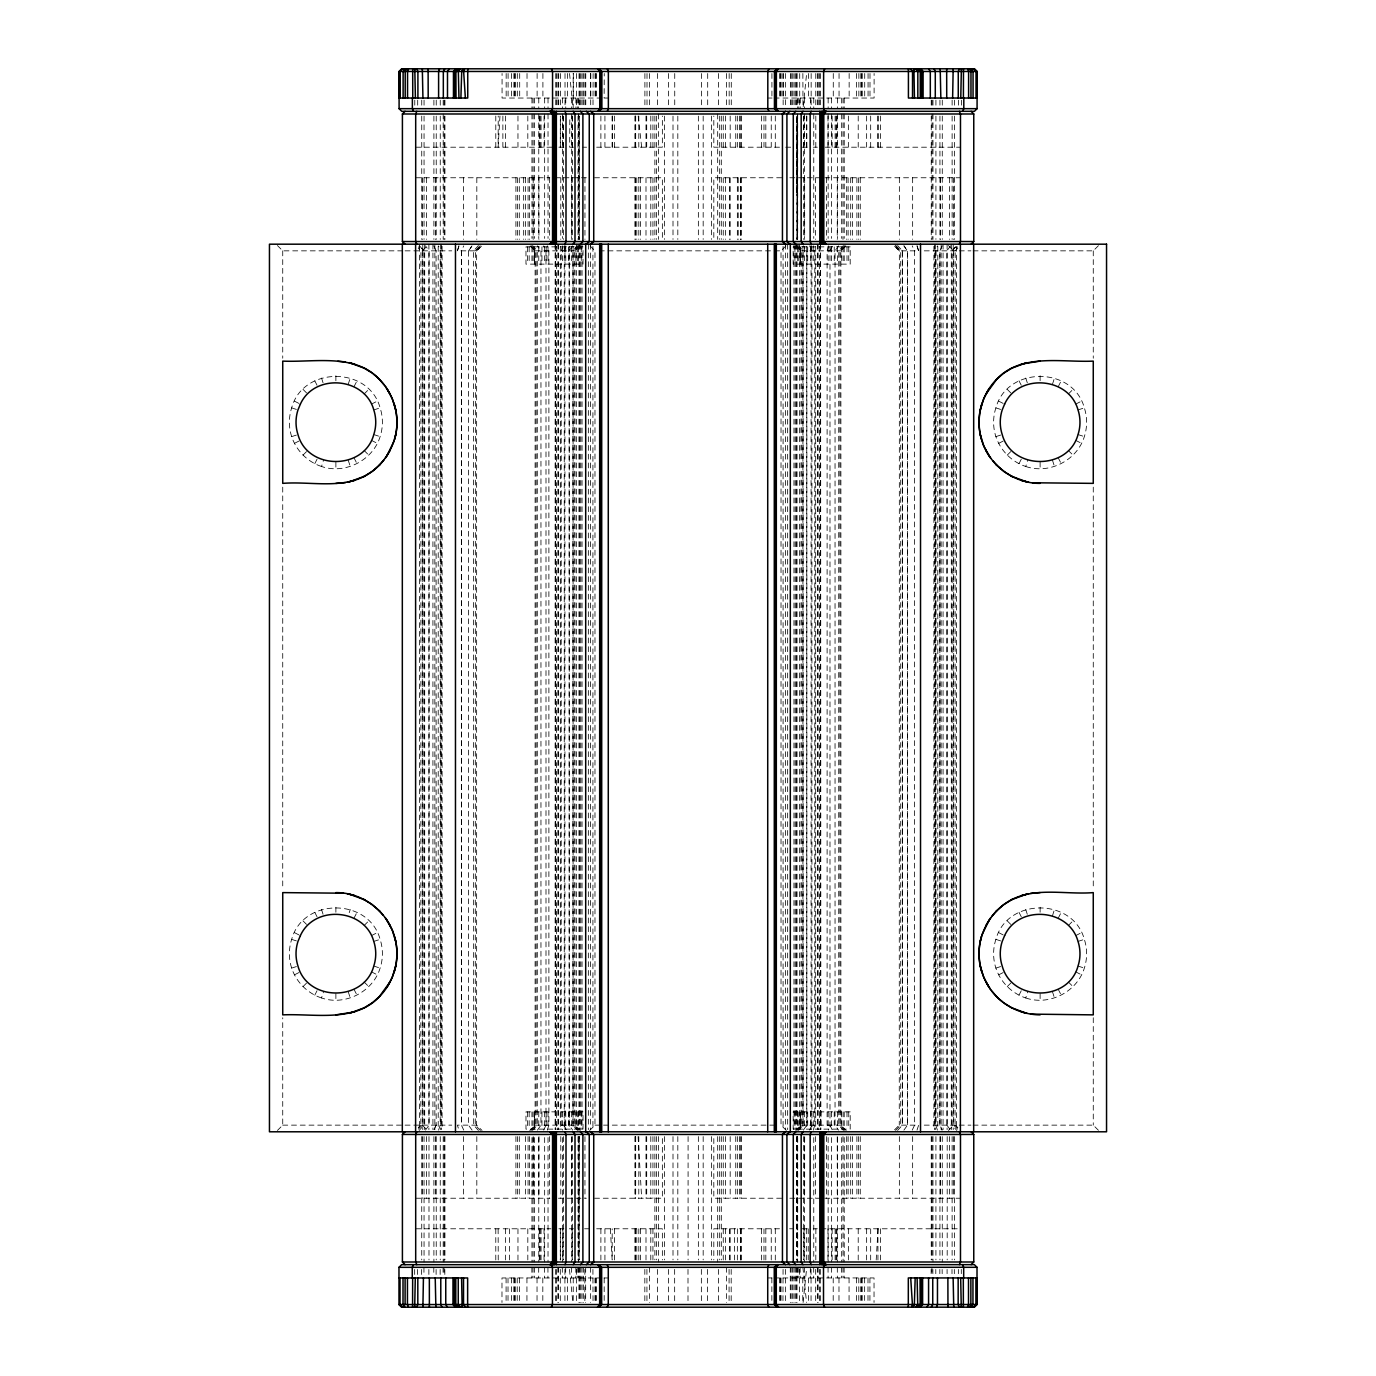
<?xml version="1.0" encoding="UTF-8"?>
<svg xmlns="http://www.w3.org/2000/svg" width="1376" height="1376" viewBox="0 0 1376 1376"><rect width="100%" height="100%" fill="white"/><g stroke="black" fill="none" stroke-linecap="round" stroke-linejoin="round"><path stroke-width="0.75" stroke-dasharray="5 3.75" d="M578.763 1136.576L578.677 1261.998M796.36 192.64L796.463 116.1M797.289 116.1L797.409 239.407L797.426 116.1M579.313 1136.576L579.124 1259.883L579.124 1136.576M796.842 239.407L797.048 116.1L796.91 239.407M499.97 116.048L498.129 147.198L498.232 116.048M876.202 1259.934L878.043 1228.785M803.206 106.588L806.628 73.53M803.102 1302.453L806.749 1267.313M458.913 245.857L457.365 250.845L476.732 250.845L482.047 245.53L476.646 250.845L476.646 1125.138L482.047 1130.453M457.451 250.845L458.982 245.857M562.732 245.857L561.202 250.845L561.202 1125.138L562.732 1130.126M438.583 1130.126L440.2 1125.138L440.2 250.845L438.583 245.857M547.338 1130.126L548.886 1125.138L548.886 250.845L547.338 245.857M828.662 245.857L827.114 250.845L827.114 1125.138L828.662 1130.126M937.417 1130.126L935.8 1125.138L935.8 250.845L937.417 245.857M813.268 1130.126L814.798 1125.138L814.798 250.845L813.268 245.857M917.018 1130.126L918.635 1125.138L899.268 1125.138L893.953 1130.453M321.52 466.481C307.57 461.906 296.236 450.554 291.66 436.622A46.509 46.509 0 0 1 291.66 407.881C302.892 365.982 368.871 365.982 380.12 407.881A46.509 46.509 0 0 1 380.12 436.622C372.879 460.41 345.015 474.6 321.52 466.481L323.566 460.152M348.197 384.334L350.261 378.022M321.52 997.961C307.57 993.386 296.236 982.051 291.66 968.102A46.509 46.509 0 0 1 291.66 939.361C302.892 897.479 368.871 897.479 380.12 939.361A46.509 46.509 0 0 1 380.12 968.102C372.879 991.907 345.015 1006.097 321.52 997.961L323.566 991.649M349.229 912.666L350.261 909.502M1025.739 466.481C1049.252 474.6 1077.116 460.41 1084.34 436.622A46.509 46.509 0 0 0 1084.34 407.881C1073.108 365.982 1007.129 365.982 995.88 407.881A46.509 46.509 0 0 0 995.88 436.622C1000.455 450.554 1011.807 461.906 1025.739 466.481L1027.803 460.152M1052.434 384.334L1054.48 378.022M1025.739 997.961C1049.252 1006.097 1077.116 991.907 1084.34 968.102A46.509 46.509 0 0 0 1084.34 939.361C1073.108 897.479 1007.129 897.479 995.88 939.361A46.509 46.509 0 0 0 995.88 968.102C1000.455 982.051 1011.807 993.386 1025.739 997.961L1027.803 991.649M1052.434 915.831L1054.48 909.502M463.764 1130.126L461.407 1125.138L461.407 250.845L463.764 245.857M564.091 250.845L566.344 245.857M830.003 250.845L832.274 245.857M436.072 1125.138L433.818 1130.126L436.158 1125.138L436.072 250.845M942.182 245.857L939.842 250.845L939.842 1125.138L942.096 1130.126L939.928 1125.138L939.928 250.845M543.726 1130.126L545.997 1125.138L545.997 250.845L543.726 245.857M809.656 1130.126L811.909 1125.138M912.236 1130.126L914.593 1125.138L914.507 250.845L912.236 245.857M314.777 463.678L317.787 457.761M353.976 386.725L357.003 380.808M314.777 995.175L317.787 989.258M353.976 918.222L357.003 912.305M1018.997 463.678L1022.024 457.761M1058.213 386.725L1061.223 380.808M1018.997 995.175L1022.024 989.258M1058.213 918.222L1061.223 912.305M472.088 1130.126L468.476 1125.138L468.562 250.845L472.002 245.857M468.562 250.845L472.088 245.857M572.657 245.857L569.131 250.845L569.131 1125.138L572.657 1130.126M838.569 245.857L835.043 250.845L835.043 1125.138L838.569 1130.126M950.506 245.857L946.912 250.845L946.98 1125.138M425.494 1130.126L429.088 1125.138L429.088 250.845L425.494 245.857M537.431 1130.126L540.957 1125.138L540.957 250.845L537.431 245.857M803.343 1130.126L806.869 1125.138L806.869 250.845L803.343 245.857M903.912 1130.126L907.524 1125.138L907.524 250.845L903.998 245.857M478.418 245.53L473.602 250.845L473.688 1125.138L478.418 1130.453M577.542 245.53L572.794 250.845L572.794 1125.138L577.542 1130.453M843.454 245.53L838.724 250.845L838.724 1125.138L843.454 1130.453M952.037 250.845L956.767 245.53L952.123 250.845L952.037 1125.138L956.853 1130.453M419.147 1130.453L423.963 1125.138L423.963 250.845L419.233 245.53L423.877 250.845M532.546 1130.453L537.276 1125.138L537.276 250.845L532.546 245.53M798.458 1130.453L803.206 1125.138L803.206 250.845L798.458 245.53M897.582 1130.453L902.398 1125.138L902.398 250.845L897.582 245.53M480.413 1130.453L475.288 1125.138L475.374 250.845L480.327 245.53M475.374 250.845L480.413 245.53M579.055 245.53L573.998 250.845L573.998 1125.138L579.055 1130.453M844.967 245.53L839.91 250.845L839.91 1125.138L844.967 1130.453M957.593 1129.128L953.706 1125.138L953.706 250.845L957.593 246.854M418.407 1129.128L422.294 1125.138L422.294 250.845L418.407 246.854M531.033 1130.453L536.09 1125.138L536.09 250.845L531.033 245.53M796.945 1130.453L802.002 1125.138L802.002 250.845L796.945 245.53M895.587 1130.453L900.712 1125.138L900.712 250.845L895.673 245.53M422.26 250.845L427.575 245.53M302.995 455.129L307.691 450.434M364.072 394.052L368.768 389.356M580.294 1130.453L574.979 1125.138L574.979 250.845L580.294 245.53M786.332 1130.453L781.018 1125.138L781.018 250.845L786.332 245.53M846.206 1130.453L840.891 1125.138L840.891 250.845L846.206 245.53M955.082 250.845L957.816 248.179M302.995 986.626L307.691 981.931M364.072 925.549L368.768 920.854M973.073 250.845L1093.266 250.845L1099.906 244.188M277.419 1130.453L282.734 1125.138L282.734 1017.741M1007.232 455.129L1011.928 450.434M1068.309 394.052L1073.005 389.356M420.918 1125.138L418.27 1127.804L420.832 1125.138L420.918 250.845L418.184 248.179M529.794 1130.453L535.109 1125.138L535.109 250.845L529.794 245.53M589.668 1130.453L594.982 1125.138L594.982 250.845L589.668 245.53M795.706 1130.453L801.021 1125.138L801.021 250.845L795.706 245.53M1007.232 986.626L1011.928 981.931M1068.309 925.549L1073.005 920.854M948.425 1130.453L953.74 1125.138M294.447 443.364L300.364 440.337M371.4 404.148L377.316 401.138M998.684 443.364L1004.6 440.337M1075.636 404.148L1081.553 401.138M294.447 974.844L300.364 971.834M371.4 935.646L377.316 932.618M998.684 974.844L1004.6 971.834M1075.636 935.646L1081.553 932.618M291.66 436.622L297.973 434.558M373.79 409.928L380.12 407.881M995.88 436.622L1002.21 434.558M1078.027 409.928L1084.34 407.881M291.66 968.102L297.973 966.055M373.79 941.425L380.12 939.361M995.88 968.102L1002.21 966.055M1078.027 941.425L1084.34 939.361M601.983 98.04L502.068 98.04L502.068 73.496M608.364 98.04L604.116 98.04L604.253 73.496M767.808 98.04L772.056 98.04M774.189 98.04L874.104 98.04L874.104 73.496M415.69 147.198L555.216 147.198M558.88 147.198L563.919 147.198M573.5 147.198L569.681 147.198L569.836 116.048M582.598 147.198L586.554 147.198M596.668 147.198L662.355 147.198L662.355 116.048M779.487 147.198L713.817 147.198L713.817 116.048M785.679 147.198L791.596 147.198M802.294 147.198L809.002 147.198M813.268 147.198L817.292 147.198M825.256 147.198L960.482 147.198M415.69 177.762L549.832 177.762M555.216 177.762L586.348 177.762M594.518 177.762L662.355 177.762L662.355 239.407M781.654 177.762L713.817 177.762L713.817 239.407M789.824 177.762L960.482 177.762M277.419 245.53L282.734 250.845L402.927 250.845M405.077 250.845L451.741 250.845M535.109 250.845L574.979 250.845M599.265 250.845L772.452 250.845M774.602 250.845L781.018 250.845M801.021 250.845L840.891 250.845M924.259 250.845L970.923 250.845M282.734 1125.138L402.927 1125.138M405.077 1125.138L451.741 1125.138M476.732 1125.138L457.365 1125.138L458.982 1130.126M535.109 1125.138L574.979 1125.138M594.982 1125.138L601.398 1125.138M603.548 1125.138L776.735 1125.138M801.021 1125.138L840.891 1125.138M924.259 1125.138L970.923 1125.138M973.073 1125.138L1093.266 1125.138L1098.581 1130.453M415.69 1198.221L549.832 1198.221M558.432 1198.221L586.348 1198.221M594.518 1198.221L662.355 1198.221L662.355 1136.576M781.654 1198.221L713.817 1198.221L713.817 1136.576M789.824 1198.221L960.482 1198.221M415.69 1228.785L550.916 1228.785M558.88 1228.785L563.919 1228.785M569.32 1228.785L573.5 1228.785M584.576 1228.785L590.493 1228.785M596.668 1228.785L662.355 1228.785L662.355 1259.934M779.487 1228.785L713.817 1228.785L713.817 1259.934M789.618 1228.785L793.574 1228.785M802.294 1228.785L810.326 1228.785M813.268 1228.785L817.292 1228.785M820.956 1228.785L960.482 1228.785M601.914 1277.96L501.982 1277.96L501.982 1302.487M604.03 1277.96L608.295 1277.96M767.739 1277.943L771.988 1277.943M774.12 1277.943L874.035 1277.943L874.035 1302.47M995.88 407.881L1002.21 409.928M1078.027 434.558L1084.34 436.622M291.66 407.881L297.973 409.928M373.79 434.558L380.12 436.622M995.88 939.361L1002.21 941.425M1078.027 966.055L1084.34 968.102M291.66 939.361L297.973 941.425M373.79 966.055L380.12 968.102M998.684 401.138L1004.6 404.148M1075.636 440.337L1081.553 443.364M294.447 401.138L300.364 404.148M371.4 440.337L377.316 443.364M998.684 932.618L1004.6 935.646M1075.636 971.834L1081.553 974.844M294.447 932.618L300.364 935.646M371.4 971.834L377.316 974.844M948.425 245.53L953.74 250.845M1007.232 389.356L1011.928 394.052M1068.309 450.434L1073.005 455.129M1007.232 920.854L1011.928 925.549M1068.309 981.931L1073.005 986.626M302.995 389.356L307.691 394.052M364.072 450.434L368.768 455.129M955.168 1125.138L957.816 1127.804L955.082 1125.138L955.168 250.845M302.995 920.854L307.691 925.549M364.072 981.931L368.768 986.626M422.26 1125.138L427.575 1130.453M895.587 245.53L900.626 250.845M903.912 245.857L907.438 250.845L907.438 1125.138M946.912 1125.138L950.506 1130.126M1018.997 380.808L1022.024 386.725M1058.213 457.761L1061.223 463.678M1018.997 912.305L1022.024 918.222M1058.213 989.258L1061.223 995.175M314.777 380.808L317.787 386.725M353.976 457.761L357.003 463.678M314.777 912.305L317.787 918.222M353.976 989.258L357.003 995.175M809.656 245.857L811.909 250.845M433.818 245.857L436.158 250.845M830.003 1125.138L832.274 1130.126M564.091 1125.138L566.344 1130.126M1025.739 378.022L1027.803 384.334M1052.434 460.152L1054.48 466.481M1025.739 909.502L1027.803 915.831M1052.434 991.649L1054.48 997.961M321.52 378.022L323.566 384.334M348.197 460.152L350.261 466.481M321.52 909.502L323.566 915.831M348.197 991.649L350.261 997.961M917.087 245.857L918.635 250.845L899.268 250.845L893.953 245.53L899.354 250.845L899.268 1125.138M917.018 245.857L918.549 250.845M638.189 116.048L641.663 147.198M802.896 1267.313L806.542 1302.453M569.544 73.53L573.173 108.67L573.173 73.53M569.458 1269.394L572.863 1302.47M610.325 1228.785L612.165 1259.934L612.182 1228.785M638.086 1136.576L641.663 1198.221M1093.266 250.845L1093.266 358.242M1093.266 487.138L1093.266 888.844M1093.266 1017.741L1093.266 1125.138M1040.118 375.734L1040.118 382.39M1040.118 462.112L1040.118 468.752M1040.118 907.231L1040.118 913.87M1040.118 993.61L1040.118 1000.249M961.394 100.156L961.394 106.537M961.291 1269.429L961.291 1273.677M958.47 100.156L958.47 106.537M958.35 1269.429L958.35 1273.677M956.578 246.338L956.578 1129.644M954.428 100.156L954.428 106.537M954.428 116.1L954.428 239.407M954.428 1136.576L954.428 1259.883M954.325 1269.429L954.325 1273.677M953.62 177.762L953.62 239.407M953.62 1136.576L953.62 1198.221M953.224 244.188L953.224 1129.644M952.123 100.156L952.123 108.67M952.123 116.1L952.123 239.407M952.123 1136.576L952.123 1259.883M952.003 1269.429L952.003 1273.677M951.298 244.188L951.298 1129.644M949.56 177.762L949.56 239.407M949.56 1136.576L949.56 1198.221M947.101 244.188L947.101 1129.644M947.187 1136.576L947.187 1259.883M947.084 1269.429L947.084 1273.677M943.076 244.188L943.076 1129.644M942.268 100.156L942.268 108.67M942.268 116.1L942.268 239.407M942.268 1136.576L942.268 1261.998M942.147 1269.429L942.164 1273.677M941.15 244.188L941.15 1129.644M940.548 177.762L940.548 239.407M940.548 1136.576L940.548 1198.221M939.946 100.156L939.946 106.537M939.946 116.1L939.946 239.407M939.946 1136.576L939.946 1259.883M939.842 1269.429L939.842 1273.677M937.796 246.338L937.796 1129.644M935.921 100.156L935.921 106.537M935.921 116.1L935.921 239.407M935.886 250.845L935.886 1125.138M935.921 1136.576L935.921 1259.883M935.8 1269.429L935.8 1273.677M935.353 244.188L935.353 1129.644M934.545 244.188L934.545 1129.644M933.908 246.338L933.908 1129.644M932.98 100.156L932.98 108.67M932.98 113.984L932.98 239.407M932.98 1136.576L932.98 1261.998M932.876 1269.429L932.876 1273.677M932.016 100.156L932.016 108.67M932.016 113.984L932.016 239.407M932.016 1136.576L932.016 1259.883M931.913 1267.313L931.913 1273.677M931.242 100.156L931.242 106.537M931.242 116.1L931.242 239.407M931.242 1136.576L931.242 1259.883M931.139 1269.429L931.139 1273.677M912.649 177.762L912.649 239.407M912.649 1136.576L912.649 1198.221M902.312 250.845L902.312 1125.138M899.354 177.762L899.354 239.407M899.354 1136.576L899.354 1198.221M880.382 116.048L880.382 147.198M880.382 1228.785L880.382 1259.934M878.043 116.048L878.043 147.198M877.94 116.048L877.94 147.198M877.94 1228.785L877.94 1259.934M870.681 116.048L870.681 147.198M870.681 1228.785L870.681 1259.934M869.993 73.496L869.993 98.04M869.924 1277.943L869.924 1302.47M868.067 73.496L868.067 98.04M867.998 1277.943L867.998 1302.47M866.639 116.048L866.639 147.198M866.639 1228.785L866.639 1259.934M864.713 73.496L864.713 98.04M864.644 1277.943L864.644 1302.47M862.27 73.496L862.27 98.04M862.202 1277.943L862.202 1302.47M861.462 73.496L861.462 98.04M861.393 1277.943L861.393 1302.47M860.826 73.496L860.826 98.04M860.74 1277.943L860.74 1302.47M860.258 177.762L860.258 239.407M860.258 1136.576L860.258 1198.221M858.865 73.496L858.865 98.04M858.796 1277.943L858.796 1302.47M858.658 177.762L858.658 239.407M858.658 1136.576L858.658 1198.221M858.211 116.048L858.211 147.198M858.211 1228.785L858.211 1259.934M856.887 177.762L856.887 239.407M856.887 1136.576L856.887 1198.221M856.474 73.496L856.474 98.04M856.388 1277.943L856.405 1302.47M852.501 177.762L852.501 239.407M852.501 1136.576L852.501 1198.221M850.695 177.762L850.695 239.407M850.695 1136.576L850.695 1198.221M849.147 73.496L849.147 98.04M849.061 1277.943L849.061 1302.47M848.751 246.854L848.751 264.123M848.751 1111.86L848.751 1129.128M848.356 116.048L848.356 147.198M848.356 1228.785L848.356 1259.934M848.115 177.762L848.115 239.407M848.115 1136.576L848.115 1198.221M846.997 246.854L846.997 264.123M846.997 1111.86L846.997 1129.128M846.687 177.762L846.687 239.407M846.687 1136.576L846.687 1198.221M844.21 98.04L844.21 108.67M844.21 113.984L844.21 238.392M844.21 246.958L844.21 264.123M844.21 1111.86L844.21 1129.025M844.21 1137.591L844.21 1261.998M844.124 1267.313L844.142 1277.943M843.075 98.04L843.075 108.67M843.075 113.984L842.989 239.407M843.075 246.958L843.075 264.123M843.075 1111.86L843.075 1129.025M842.989 1136.576L843.075 1261.998M842.989 1267.313L842.989 1277.943M841.682 98.04L841.682 108.67M841.682 113.984L841.682 238.392M841.63 246.854L841.682 264.123M841.63 1111.86L841.63 1129.128M841.682 1137.591L841.682 1261.998M841.596 1267.313L841.596 1277.943M839.05 73.496L839.05 98.04M838.982 1277.943L838.982 1302.47M837.399 98.04L837.399 108.67M837.399 113.984L837.399 238.392M837.399 246.958L837.399 264.123M837.399 1111.86L837.399 1129.025M837.399 1137.591L837.399 1261.998M837.313 1267.313L837.33 1277.943M837.244 177.762L837.244 239.407M837.244 1136.576L837.244 1198.221M836.9 116.048L836.9 147.198M836.9 1228.785L836.9 1259.934M836.109 116.048L836.109 147.198M836.109 1228.785L836.109 1259.934M835.129 116.048L835.129 147.198M835.129 1228.785L835.129 1259.934M834.234 246.854L834.234 264.123M834.234 1111.86L834.234 1129.128M833.271 73.496L833.271 98.04M833.202 1277.943L833.202 1302.47M832.136 116.048L832.136 147.198M832.136 1228.785L832.136 1259.934M831.517 98.04L831.517 108.67M831.517 113.984L831.517 238.392M831.517 246.958L831.517 264.123M831.517 1111.86L831.517 1129.025M831.517 1137.591L831.517 1261.998M831.431 1267.313L831.448 1277.943M829.986 246.854L829.986 1129.128M828.146 98.04L828.146 108.67M828.146 113.984L828.146 238.392M828.146 246.958L828.146 264.123M828.146 1111.86L828.146 1129.025M828.146 1137.591L828.146 1261.998M827.974 116.048L827.974 147.198M827.974 1228.785L827.974 1259.934M828.06 1267.313L828.077 1277.943M826.529 177.762L826.529 239.407M826.529 1136.576L826.529 1198.221M820.956 1111.86L820.956 1129.128M820.629 244.188L820.87 1129.644M820.423 73.53L820.423 106.588M820.337 244.188L820.337 1129.644M820.32 1269.377L820.337 1302.453M819.511 73.53L819.511 106.588M819.425 246.338L819.425 1129.644M819.408 1269.377L819.408 1302.453M818.221 73.53L818.221 108.67M818.135 244.188L818.135 1129.644M818.118 1267.313L818.118 1302.453M817.447 73.53L817.447 108.67M817.378 244.188L817.378 1129.644M817.361 1267.313L817.361 1302.453M815.779 73.53L815.779 106.588M815.813 116.048L815.813 147.198M815.882 1228.785L815.813 1259.934M815.693 246.338L815.693 1129.644M815.676 1269.377L815.693 1302.453M815.383 177.762L815.383 239.407M815.383 1136.576L815.383 1198.221M813.766 98.04L813.766 108.67M813.766 113.984L813.766 238.392M813.766 246.958L813.766 264.123M813.766 1111.86L813.766 1129.025M813.766 1137.591L813.766 1261.998M813.698 1267.313L813.698 1277.943M811.926 246.854L811.926 1129.128M811.152 73.53L811.152 106.588M811.066 244.188L811.066 1129.644M811.049 1269.377L811.049 1302.453M810.395 98.04L810.395 108.67M810.395 246.958L810.395 264.123M810.395 1111.86L810.395 1129.025M810.326 1267.313L810.326 1277.943M808.641 73.496L808.641 98.04M808.555 1277.943L808.555 1302.47M808.228 1228.785L808.228 1259.934M807.695 246.854L807.695 264.123M807.695 1111.86L807.695 1129.128M806.852 116.048L806.852 147.198M806.749 246.338L806.749 1129.644M806.388 116.048L806.388 147.198M806.319 1228.785L806.319 1259.934M804.668 177.762L804.668 239.407M804.668 1136.576L804.668 1198.221M804.513 98.04L804.513 108.67M804.513 113.984L804.513 238.392M804.513 246.958L804.513 264.123M804.513 1111.86L804.513 1129.025M804.513 1137.591L804.513 1261.998M804.444 1267.313L804.444 1277.943M803.997 116.048L803.997 147.198M803.997 1228.785L803.997 1259.934M803.653 116.1L803.653 239.407M803.653 1136.576L803.653 1259.883M802.862 73.496L802.999 106.588M802.913 246.338L802.913 1129.644M802.776 1277.943L802.776 1302.47M800.282 246.854L800.282 264.123L800.247 246.958M800.282 1129.128L800.282 1111.86L800.247 1129.025M800.247 98.04L800.247 108.67M800.161 1267.313L800.161 1277.943M799.714 73.53L799.714 106.588M799.645 244.188L799.645 1129.644M799.628 1269.377L799.628 1302.453M798.837 98.04L798.837 108.67M798.837 246.958L798.837 264.123M798.837 1111.86L798.837 1129.025M798.768 1267.313L798.768 1277.943M797.702 98.04L797.702 108.67M797.702 113.984L797.702 238.392M797.702 246.958L797.702 264.123M797.702 1111.86L797.702 1129.025M797.702 1137.591L797.702 1261.998M797.495 113.984L797.495 239.407M797.495 1136.576L797.495 1261.998M797.633 1267.313L797.633 1277.943M797.134 73.53L797.134 108.67M797.289 1136.576L797.289 1259.883M797.048 244.188L797.048 1129.644M797.048 1136.576L797.048 1261.998M797.031 1267.313L797.031 1302.453M796.326 73.53L796.326 108.67M796.463 1136.576L796.463 1259.883M796.24 244.188L796.24 1129.644M796.222 1267.313L796.24 1302.453M795.276 73.53L795.276 108.67M795.19 244.188L795.19 1129.644M795.173 1267.313L795.19 1302.453M794.915 246.854L794.915 264.123M794.915 1111.86L794.915 1129.128M794.038 73.53L794.038 108.67M793.952 244.188L793.952 1129.644M793.935 1267.313L793.952 1302.453M792.765 73.496L792.662 108.67M792.559 1267.313L792.696 1302.47M791.217 73.53L791.217 106.588M791.114 1267.313L791.131 1302.453M790.392 73.53L790.392 108.67M790.288 1267.313L790.306 1302.453M787.657 244.188L787.657 1129.644M785.438 73.496L785.472 108.67M785.386 244.188L785.386 1129.644M785.369 1269.377L785.369 1302.47M783.15 73.53L783.15 106.588M783.082 246.338L783.082 1129.644M783.047 73.496L783.047 98.04M783.064 1269.377L782.961 1302.47M781.104 73.496L781.104 98.04M781.018 1277.943L781.018 1302.47M780.45 73.496L780.45 98.04M780.364 1277.943L780.381 1302.47M779.642 73.496L779.642 98.04M779.573 1277.943L779.573 1302.47M775.29 116.048L775.29 147.198M775.29 1228.785L775.29 1259.934M771.919 73.496L771.919 98.04M771.85 1277.943L771.85 1302.47M771.248 116.048L771.248 147.198M771.248 1228.785L771.248 1259.934M765.83 116.048L765.83 147.198M765.83 1228.785L765.83 1259.934M763.972 116.048L763.972 147.198M763.972 1228.785L763.972 1259.934M761.53 116.048L761.53 147.198M761.53 1228.785L761.53 1259.934M741.234 116.048L741.234 147.198M741.234 177.762L741.234 239.407M741.234 1136.576L741.234 1198.221M741.234 1228.785L741.234 1259.934M740.821 116.048L740.821 147.198M740.821 177.762L740.821 239.407M740.821 1136.576L740.821 1198.221M740.821 1228.785L740.821 1259.934M740.477 177.762L740.477 239.407M740.477 1228.785L740.477 1259.934M739.394 116.048L739.394 147.198M739.394 1136.576L739.394 1198.221M738.207 177.762L738.207 239.407M737.347 116.048L737.347 147.198M737.347 177.762L737.347 239.407M737.347 1136.576L737.347 1198.221M737.347 1228.785L737.347 1259.934M735.747 116.048L735.747 147.198M735.747 1136.576L735.747 1198.221M734.509 1228.785L734.509 1259.934M731.275 73.53L731.275 106.588M731.189 1269.377L731.189 1302.453M730.174 116.048L730.174 147.198M730.174 177.762L730.174 239.407M730.174 1136.576L730.174 1198.221M730.174 1228.785L730.174 1259.934M729.469 177.762L729.469 239.407M729.469 1228.785L729.469 1259.934M729.16 73.53L729.16 106.588M729.074 1269.377L729.074 1302.453M726.562 73.53L726.562 108.67M726.476 1267.313L726.494 1302.453M725.376 116.048L725.376 147.198M725.376 177.762L725.376 239.407M725.376 1136.576L725.376 1198.221M725.376 1228.785L725.376 1259.934M723.243 116.048L723.243 147.198M723.243 177.762L723.243 239.407M723.243 1136.576L723.243 1198.221M723.243 1228.785L723.243 1259.934M721.299 116.1L721.299 239.407M721.299 1136.576L721.299 1259.883M719.682 116.1L719.682 239.407M719.682 1136.576L719.682 1259.883M718.616 73.53L718.616 106.588M718.53 1269.394L718.547 1302.453M717.687 113.984L717.687 239.407M717.687 1136.576L717.687 1261.998M711.581 116.1L711.581 239.407M711.581 1136.576L711.581 1259.883M707.694 73.53L707.694 106.588M707.608 1269.394L707.608 1302.453M703.17 116.1L703.17 239.407M703.17 1136.576L703.17 1259.883M701.433 73.53L701.433 106.588M701.347 1269.394L701.364 1302.453M698.354 116.1L698.354 239.407M698.354 1136.576L698.354 1259.883M688.086 1136.576L688.086 1259.883M688 1269.394L688 1302.453M677.818 116.1L677.818 239.407M677.818 1136.576L677.818 1259.883M674.739 73.53L674.739 106.588M674.653 1269.394L674.67 1302.453M673.002 116.1L673.002 239.407M673.002 1136.576L673.002 1259.883M668.478 73.53L668.478 106.588M668.392 1269.394L668.409 1302.453M664.591 116.1L664.591 239.407M664.591 1136.576L664.591 1259.883M658.485 113.984L658.485 239.407M658.485 1136.576L658.485 1261.998M657.556 73.53L657.556 106.588M657.47 1269.394L657.47 1302.453M656.49 116.1L656.49 239.407M656.49 1136.576L656.49 1259.883M654.873 116.1L654.873 239.407M654.873 1136.576L654.873 1259.883M652.929 116.048L652.929 147.198M652.929 177.762L652.929 239.407M652.929 1136.576L652.929 1198.221M652.929 1228.785L652.929 1259.934M650.796 116.048L650.796 147.198M650.796 177.762L650.796 239.407M650.796 1136.576L650.796 1198.221M650.796 1228.785L650.796 1259.934M649.61 73.53L649.61 108.67M649.524 1267.33L649.524 1302.453M647.012 73.53L647.012 106.588M646.703 116.048L646.703 147.198M646.703 1136.576L646.703 1198.221M646.926 1269.394L646.944 1302.453M645.998 116.048L645.998 147.198M645.998 177.762L645.998 239.407M645.998 1136.576L645.998 1198.221M645.998 1228.785L645.998 1259.934M644.897 73.53L644.897 106.588M644.828 1269.394L644.828 1302.47M640.425 177.762L640.425 239.407M640.425 1228.785L640.425 1259.934M638.808 116.048L638.808 147.198M638.808 177.762L638.808 239.407M638.808 1136.576L638.808 1198.221M638.808 1228.785L638.808 1259.934M636.778 177.762L636.778 239.407M636.778 1228.785L636.778 1259.934M635.695 116.048L635.695 147.198M635.695 1136.576L635.695 1198.221M635.351 116.048L635.351 147.198M635.351 177.762L635.351 239.407M635.351 1136.576L635.351 1198.221M635.351 1228.785L635.351 1259.934M634.938 116.048L634.938 147.198M634.938 177.762L634.938 239.407M634.938 1136.576L634.938 1198.221M634.938 1228.785L634.938 1259.934M614.642 116.048L614.642 147.198M614.625 1228.785L614.625 1259.934M612.286 116.048L612.286 147.198M612.182 116.048L612.182 147.198M604.924 116.048L604.924 147.198M604.924 1228.785L604.924 1259.934M604.184 1277.96L604.184 1302.487M600.882 116.048L600.882 147.198M600.882 1228.785L600.882 1259.934M596.513 73.496L596.513 98.04M596.444 1277.96L596.444 1302.487M595.722 73.496L595.722 98.04M595.653 1277.96L595.653 1302.487M595.068 73.496L595.068 98.04M595 1277.96L595 1302.487M593.125 73.496L593.004 106.588M592.918 246.338L592.918 1129.644M592.918 1269.394L593.039 1302.487M590.734 73.496L590.734 98.04M590.7 73.53L590.7 106.588M590.614 244.188L590.614 1129.644M590.596 1267.33L590.648 1302.487M588.343 244.188L588.343 1129.644M585.763 73.53L585.763 108.67M585.677 1267.33L585.677 1302.47M584.955 73.53L584.955 108.67M584.955 177.762L584.955 239.407M584.955 1136.576L584.955 1198.221M584.852 1269.394L584.852 1302.47M583.39 73.496L583.51 108.67M583.407 1267.33L583.321 1302.487M582.134 73.53L582.134 108.67M582.048 244.188L582.048 1129.644M582.031 1267.33L582.031 1302.47M581.257 246.854L581.257 264.123M581.257 1111.86L581.257 1129.128M580.896 73.53L580.896 108.67M580.81 244.188L580.81 1129.644M580.792 1267.33L580.792 1302.47M579.846 73.53L579.846 108.67M579.76 244.188L579.76 1129.644M579.743 1267.33L579.76 1302.47M579.038 73.53L579.038 108.67M578.677 113.984L578.746 239.407M578.952 244.188L578.952 1129.644M578.935 1267.33L578.952 1302.47M578.47 98.04L578.47 108.67M578.47 113.984L578.47 238.392M578.47 246.958L578.47 264.123M578.47 1111.86L578.47 1129.025M578.47 1137.591L578.47 1261.998M578.384 1267.33L578.384 1277.96M578.023 116.1L578.023 239.407M578.023 1136.576L578.023 1259.883M577.318 98.04L577.318 108.67M577.318 246.958L577.318 264.123M577.318 1111.86L577.318 1129.025M577.249 1267.33L577.249 1277.96M576.441 73.53L576.441 106.588M576.355 244.188L576.355 1129.644M576.355 1269.394L576.355 1302.47M575.925 98.04L575.925 108.67M575.873 246.854L575.925 264.123M575.925 1111.86L575.873 1129.128M575.856 1267.33L575.856 1277.96M573.31 73.496L573.31 98.04M573.087 246.338L573.087 1129.644M573.224 1277.96L573.224 1302.487M572.519 116.1L572.519 239.407M572.519 1136.576L572.519 1259.883M572.175 116.048L572.175 147.198M572.175 1228.785L572.175 1259.934M571.659 98.04L571.659 108.67M571.659 113.984L571.659 238.392M571.659 246.958L571.659 264.123M571.659 1111.86L571.659 1129.025M571.659 1137.591L571.659 1261.998M571.573 1267.33L571.573 1277.96M571.504 177.762L571.504 239.407M571.504 1136.576L571.504 1198.221M569.251 246.338L569.251 1129.644M568.477 246.854L568.477 264.123M568.477 1111.86L568.477 1129.128M567.531 73.496L567.531 98.04M567.445 1277.96L567.445 1302.487M565.76 98.04L565.76 108.67M565.76 246.958L565.76 264.123M565.76 1111.86L565.76 1129.025M565.691 1267.33L565.691 1277.96M565.02 73.53L565.02 106.588M564.934 244.188L564.934 1129.644M564.917 1269.394L564.934 1302.47M564.246 246.854L564.246 1129.128M563.455 116.1L563.455 239.407M563.455 1136.576L563.455 1259.883M562.904 116.048L562.904 147.198M562.904 1228.785L562.904 1259.934M562.388 98.04L562.388 108.67M562.388 113.984L562.388 238.392M562.388 246.958L562.388 264.123M562.388 1111.86L562.388 1129.025M562.388 1137.591L562.388 1261.998M562.32 1267.33L562.32 1277.96M560.789 177.762L560.789 239.407M560.789 1136.576L560.789 1198.221M560.393 73.53L560.393 106.588M560.307 246.338L560.307 1129.644M560.29 1269.394L560.29 1302.47M558.708 73.53L558.708 108.67M558.622 244.188L558.622 1129.644M558.622 1267.33L558.622 1302.47M557.951 73.53L557.951 108.67M557.865 244.188L557.865 1129.644M557.865 1267.33L557.865 1302.47M556.661 73.53L556.661 106.588M556.575 246.338L556.575 1129.644M556.558 1269.394L556.575 1302.47M555.749 73.53L555.749 108.67M555.663 244.188L555.663 1129.644M555.646 1269.394L555.646 1302.47M555.371 244.188L555.371 1129.644M555.13 244.188L555.13 1129.644M549.643 177.762L549.643 239.407M549.643 1136.576L549.643 1198.221M548.026 98.04L548.026 108.67M548.026 113.984L548.026 238.392M548.026 246.958L548.026 264.123M548.026 1111.86L548.026 1129.025M548.026 1137.591L548.026 1261.998M547.94 1267.33L547.958 1277.96M546.169 246.854L546.169 264.123M546.169 1111.86L546.169 1129.128M544.655 98.04L544.655 108.67M544.655 113.984L544.655 238.392M544.655 246.958L544.655 264.123M544.655 1111.86L544.655 1129.025M544.655 1137.591L544.655 1261.998M544.569 1267.33L544.586 1277.96M544.036 116.048L544.036 147.198M544.036 1228.785L544.036 1259.934M542.901 73.496L542.901 98.04M542.815 1277.96L542.815 1302.487M541.938 246.854L541.938 264.123M541.938 1111.86L541.938 1129.128M541.043 116.048L541.043 147.198M541.043 1228.785L541.043 1259.934M540.063 116.048L540.063 147.198M540.063 1228.785L540.063 1259.934M539.272 116.048L539.272 147.198M539.272 1228.785L539.272 1259.934M538.928 177.762L538.928 239.407M538.928 1136.576L538.928 1198.221M538.773 98.04L538.773 108.67M538.773 113.984L538.773 238.392M538.773 246.958L538.773 264.123M538.773 1111.86L538.773 1129.025M538.773 1137.591L538.773 1261.998M538.687 1267.33L538.687 1277.96M537.122 73.496L537.122 98.04M537.036 1277.96L537.036 1302.487M534.542 246.854L534.542 264.123L534.49 246.958M534.542 1129.128L534.542 1111.86L534.49 1129.025M534.49 98.04L534.49 108.67M534.49 113.984L534.49 238.392M534.49 1137.591L534.49 1261.998M534.421 1267.33L534.421 1277.96M533.183 177.762L533.183 239.407M533.183 1136.576L533.183 1198.221M533.097 98.04L533.097 108.67M533.097 113.984L533.097 238.392M533.097 246.958L533.097 264.123M533.097 1111.86L533.097 1129.025M533.097 1137.591L533.097 1261.998M533.011 1267.33L533.011 1277.96M531.962 98.04L531.962 108.67M531.962 113.984L531.962 238.392M531.962 246.958L531.962 264.123M531.962 1111.86L531.962 1129.025M531.962 1137.591L531.962 1261.998M531.876 1267.33L531.876 1277.96M529.485 177.762L529.485 239.407M529.485 1136.576L529.485 1198.221M529.158 246.854L529.158 264.123M529.158 1111.86L529.158 1129.128M528.057 177.762L528.057 239.407M528.057 1136.576L528.057 1198.221M527.816 116.048L527.816 147.198M527.816 1228.785L527.816 1259.934M527.404 246.854L527.404 264.123M527.404 1111.86L527.404 1129.128M527.025 73.496L527.025 98.04M526.939 1277.96L526.939 1302.487M525.477 177.762L525.477 239.407M525.477 1136.576L525.477 1198.221M523.671 177.762L523.671 239.407M519.698 73.496L519.698 98.04M519.612 1277.96L519.612 1302.487M519.285 177.762L519.285 239.407M519.285 1136.576L519.285 1198.221M517.961 116.048L517.961 147.198M517.961 1228.785L517.961 1259.934M517.514 177.762L517.514 239.407M517.514 1136.576L517.514 1198.221M517.307 73.496L517.307 98.04M517.221 1277.96L517.221 1302.487M515.914 177.762L515.914 239.407M515.914 1136.576L515.914 1198.221M515.346 73.496L515.346 98.04M515.278 1277.96L515.278 1302.487M514.693 73.496L514.693 98.04M514.624 1277.96L514.624 1302.487M513.902 73.496L513.902 98.04M513.833 1277.96L513.833 1302.487M511.459 73.496L511.459 98.04M511.39 1277.96L511.39 1302.487M509.533 1228.785L509.533 1259.934M508.088 73.496L508.088 98.04M508.019 1277.96L508.019 1302.487M506.162 73.496L506.162 98.04M506.093 1277.96L506.093 1302.487M505.491 116.048L505.491 147.198M505.491 1228.785L505.491 1259.934M502.876 116.048L502.876 147.198M498.129 1228.785L498.232 1259.934M495.79 116.048L495.79 147.198M495.79 1228.785L495.79 1259.934M476.818 177.762L476.818 239.407M476.818 1136.576L476.818 1198.221M463.523 177.762L463.523 239.407M463.523 1136.576L463.523 1198.221M461.493 250.845L461.493 1125.138M444.93 100.156L444.93 106.537M444.93 116.1L444.93 239.407M444.93 1136.576L444.93 1259.883M444.826 1269.463L444.826 1275.844M444.138 100.156L444.138 108.67M444.138 116.1L444.138 239.407M444.138 1136.576L444.138 1261.998M444.035 1267.33L444.035 1275.844M443.192 100.156L443.192 108.67M443.192 113.984L443.192 239.407M443.192 1136.576L443.192 1261.998M443.072 1267.33L443.089 1275.844M442.092 246.338L442.092 1129.644M441.455 244.188L441.455 1129.644M440.647 244.188L440.647 1129.644M440.251 100.156L440.251 106.537M440.251 116.1L440.251 239.407M440.251 1136.576L440.251 1259.883M440.148 1269.463L440.148 1275.844M438.204 246.338L438.204 1129.644M436.226 100.156L436.226 106.537M436.226 116.1L436.226 239.407M436.226 1136.576L436.226 1259.883M436.106 1269.463L436.106 1275.844M435.624 177.762L435.624 239.407M435.624 1136.576L435.624 1198.221M434.85 244.188L434.85 1129.644M433.904 100.156L433.904 108.67M433.904 116.1L433.904 239.407M433.904 1136.576L433.904 1261.998M433.801 1267.33L433.801 1275.844M432.924 244.188L432.924 1129.644M428.899 244.188L428.899 1129.644M428.985 1136.576L428.985 1259.883M428.865 1269.463L428.882 1275.844M426.612 177.762L426.612 239.407M426.612 1136.576L426.612 1198.221M424.702 244.188L424.702 1129.644M424.049 100.156L424.049 108.67M424.049 116.1L424.049 239.407M424.049 1136.576L424.049 1261.998M423.946 1267.33L423.946 1275.844M422.776 244.188L422.776 1129.644M422.552 177.762L422.552 239.407M422.552 1136.576L422.552 1198.221M421.744 100.156L421.744 106.537M421.744 116.1L421.744 239.407M421.744 1136.576L421.744 1259.883M421.641 1269.463L421.641 1275.844M419.422 246.338L419.422 1129.644M417.702 100.156L417.702 106.537M417.599 1269.463L417.599 1275.844M414.778 100.156L414.778 106.537M414.658 1269.463L414.675 1275.844M335.882 375.734L335.882 382.39M335.882 462.112L335.882 468.752M335.882 907.231L335.882 913.87M335.882 993.61L335.882 1000.249M282.734 250.845L282.734 358.242M282.734 487.138L282.734 888.844M583.011 246.854L525.976 246.854L525.976 264.123L583.011 264.123L583.011 246.854M850.196 246.854L793.161 246.854L793.161 264.123L850.196 264.123L850.196 246.854M583.011 1111.86L525.976 1111.86L525.976 1129.128L583.011 1129.128L583.011 1111.86M850.196 1111.86L793.161 1111.86L793.161 1129.128L850.196 1129.128L850.196 1111.86M579.279 239.407L579.279 116.1L579.124 239.407M560.342 147.198L560.342 116.048L560.29 147.198M560.342 1259.934L560.342 1228.785L560.29 1259.934"/><path stroke-width="1.5" d="M455.078 98.04L455.112 71.466L457.64 68.8L455.026 71.466M920.957 1304.517L918.428 1307.166L921.043 1304.517L920.991 1277.943M412.576 1307.2L412.662 1277.96M556.351 244.188L556.351 111.318M556.351 1264.664L556.351 1131.794M819.821 111.318L819.821 244.188M819.821 1131.794L819.821 1264.664M963.475 68.8L963.406 98.04M460.891 98.04L461.717 71.466L462.921 68.8M915.178 1277.943L914.352 1304.517L913.148 1307.166M394.465 439.443C401.534 415.999 392.968 388.737 373.274 374.048M343.536 893.213L282.734 892.611L282.734 1014.869C314.915 1013.355 355.404 1023.176 380.137 995.897C394.981 980.4 400.536 957.077 394.465 936.54M1032.464 482.77L1093.266 483.372L1093.266 361.114C1061.085 362.628 1020.596 352.806 995.863 380.086C981.019 395.583 975.464 418.906 981.535 439.443M981.535 936.54C974.466 959.984 983.032 987.246 1002.726 1001.934M422.896 1307.2L423.43 1277.96M953.172 68.8L952.622 98.04M414.692 1307.2L415.294 1277.96M961.377 68.8L960.775 98.04M395.789 434.352C392.487 449.109 384.11 462.749 371.812 471.693C346.15 490.716 312.042 480.964 282.734 483.372L282.734 361.114C314.794 362.576 355.524 352.858 380.137 380.086M395.789 965.849L392.298 977.252L386.914 987.383M980.211 410.134L983.702 398.73L989.086 388.6M980.211 941.631C983.513 926.874 991.89 913.234 1004.188 904.29C1029.85 885.267 1063.958 895.019 1093.266 892.611L1093.266 1014.869L1030.555 1014.112M464.452 68.8L463.643 71.466L465.363 98.04M911.6 1307.166L912.426 1304.517L910.706 1277.943M554.339 244.188L555.216 241.54L555.216 113.984L554.339 111.318M821.833 111.318L820.956 113.984L820.956 241.54L821.833 244.188M554.339 1264.664L555.216 1261.998L555.216 1134.443L554.339 1131.794M821.833 1131.794L820.956 1134.443L820.956 1261.998L821.833 1264.664M408.517 68.8L407.554 71.466L407.554 98.04M439.563 68.8L438.6 71.466L438.6 98.04M936.506 1307.166L937.469 1304.517L937.469 1277.943M967.552 1307.166L968.498 1304.517L968.498 1277.943M564.986 244.188L566 241.54L566 113.984L564.986 111.318M811.186 111.318L810.154 113.984L810.154 241.54L811.186 244.188M564.986 1264.664L566 1261.998L566 1134.443L564.986 1131.794M811.186 1131.794L810.154 1134.443L810.154 1261.998L811.186 1264.664M416.79 111.318L415.69 113.984L415.69 241.54L416.79 244.188M386.914 455.886L394.018 441.128M551.449 111.318L552.55 108.67L552.55 71.466L551.449 68.8M607.263 111.318L608.364 108.67L608.364 71.466L607.263 68.8M768.909 68.8L767.808 71.466L767.808 108.67L768.909 111.318M824.723 68.8L823.622 71.466L823.622 108.67L824.723 111.318M416.79 1131.794L415.69 1134.443L415.69 1261.998L416.79 1264.664M413.368 1264.682L412.267 1267.33L412.267 1277.96M962.701 111.318L963.802 108.67L963.802 98.04M959.382 244.188L960.482 241.54L960.482 113.984L959.382 111.318M551.346 1307.183L552.447 1304.534L552.447 1267.33L551.346 1264.664M607.177 1307.183L608.278 1304.534L608.278 1267.33L607.177 1264.664M768.823 1264.664L767.722 1267.313L767.722 1304.517L768.823 1307.183M824.602 1264.647L823.502 1267.313L823.502 1304.517L824.602 1307.183M981.982 934.854L989.086 920.097M959.382 1264.664L960.482 1261.998L960.482 1134.443L959.382 1131.794M416.704 1307.2L417.805 1304.534L417.805 1277.96M959.364 68.8L958.264 71.466L958.264 98.04M553.41 244.188L554.648 241.54L554.648 113.984L553.41 111.318M822.762 111.318L821.506 113.984L821.506 241.54L822.762 244.188M553.41 1264.664L554.648 1261.998L554.648 1134.443L553.41 1131.794M822.762 1131.794L821.506 1134.443L821.506 1261.998L822.762 1264.664M406.625 68.8L405.198 71.466L405.198 98.04M444.775 68.8L443.33 71.466L443.33 98.04M931.294 1307.166L932.739 1304.517L932.739 1277.943M969.444 1307.166L970.871 1304.517L970.871 1277.943M385.332 458.174L390.337 449.986M390.337 981.484L379.105 996.964M985.663 394.499L996.895 379.019M985.663 925.996L990.668 917.809M404.974 68.8L403.116 71.466L403.116 98.04M449.35 68.8L447.492 71.466L447.492 98.04M926.719 1307.166L928.576 1304.517L928.576 1277.943M971.095 1307.166L972.952 1304.517L972.952 1277.943M460.22 68.8L458.346 71.466L458.948 98.04M597.889 111.318L599.764 108.67L599.764 71.466L597.889 68.8M573.121 244.188L574.996 241.54L574.996 113.984L573.121 111.318M778.283 68.8L776.391 71.466L776.391 108.67L778.283 111.318M803.051 111.318L801.176 113.984L801.176 241.54L803.051 244.188M573.121 1264.664L574.996 1261.998L574.996 1134.443L573.121 1131.794M597.786 1307.183L599.661 1304.534L599.661 1267.33L597.786 1264.664M803.051 1131.794L801.176 1134.443L801.176 1261.998L803.051 1264.664M778.18 1264.664L776.288 1267.313L776.288 1304.517L778.18 1307.183M915.831 1307.166L917.723 1304.517L917.104 1277.943M551.776 244.188L553.685 241.54L553.685 113.984L551.776 111.318M824.396 111.318L822.487 113.984L822.487 241.54L824.396 244.188M551.776 1264.664L553.685 1261.998L553.685 1134.443L551.776 1131.794M824.396 1131.794L822.487 1134.443L822.487 1261.998L824.396 1264.664M379.105 465.466L384.093 459.636M991.907 916.347L996.895 910.516M598.629 111.318L600.985 108.67L600.934 71.466L598.629 68.8M775.17 71.466L777.543 68.8M597.528 1307.183L599.884 1304.534M598.526 1307.183L600.882 1304.534L600.882 1267.33L598.526 1264.664M777.44 1307.183L775.066 1304.517L775.066 1267.313L777.44 1264.664M550.589 244.188L552.98 241.54L552.98 113.984L550.589 111.318M825.583 111.318L823.192 113.984L823.192 241.54L825.583 244.188M550.589 1264.664L552.98 1261.998L552.98 1134.443L550.589 1131.794M825.583 1131.794L823.192 1134.443L823.192 1261.998L825.583 1264.664M402.583 68.8L400.141 71.466L400.141 98.04M455.903 68.8L453.461 71.466L453.461 98.04M920.166 1307.166L922.608 1304.517L922.608 1277.943M973.486 1307.166L975.928 1304.517L975.928 1277.943M598.87 111.318L601.398 108.67L601.398 71.466L598.87 68.8M550.211 244.188L552.739 241.54L552.739 113.984L550.211 111.318M777.302 68.8L774.774 71.466L774.774 108.67L777.302 111.318M777.767 68.8L775.238 71.466L775.238 108.67M825.961 111.318L823.433 113.984L823.433 241.54L825.961 244.188M550.211 1264.664L552.739 1261.998L552.739 1134.443L550.211 1131.794M598.319 1307.183L600.83 1304.534M598.766 1307.183L601.295 1304.534L601.295 1267.33L598.766 1264.664M825.961 1131.794L823.433 1134.443L823.433 1261.998L825.961 1264.664M777.199 1264.664L774.671 1267.313L774.671 1304.517L777.199 1307.183M580.345 244.188L582.891 241.54L582.891 113.984L580.345 111.318M795.827 111.318L793.281 113.984L793.281 241.54L795.827 244.188M580.345 1264.664L582.891 1261.998L582.891 1134.443L580.345 1131.794M795.827 1131.794L793.281 1134.443L793.281 1261.998L795.827 1264.664M918.652 1307.166L921.249 1304.517L921.232 1277.943M454.82 71.466L457.4 68.8M401.947 68.8L399.35 71.466L399.35 98.04M974.122 1307.166L976.719 1304.517L976.719 1277.943M399.092 71.466L401.74 68.8L974.432 68.8L977.08 71.466L977.08 108.67L974.432 111.318L401.74 111.318L399.092 108.67L399.092 71.466L977.08 71.466M405.06 244.188L402.411 241.54L402.411 113.984L405.06 111.318M457.107 68.8L454.458 71.466L454.458 98.04M455.559 71.466L458.208 68.8L455.903 71.466L456.006 98.04M599.059 111.318L601.725 108.67L601.725 71.466L599.059 68.8M549.901 244.188L552.55 241.54L552.55 113.984L549.901 111.318M777.113 68.8L774.447 71.466L774.447 108.67L777.113 111.318M826.271 111.318L823.622 113.984L823.622 241.54L826.271 244.188M971.112 244.188L973.761 241.54L973.761 113.984L971.112 111.318M405.06 1264.664L402.411 1261.998L402.411 1134.443L405.06 1131.794M399.006 1267.33L401.637 1264.682L974.346 1264.647L977.012 1267.296L977.012 1304.517L974.328 1307.166L401.637 1307.2L398.988 1304.551L398.971 1267.33L976.977 1267.296M549.901 1264.664L552.55 1261.998L552.55 1134.443L549.901 1131.794M598.973 1307.183L601.622 1304.534L601.604 1267.33L598.956 1264.664M826.271 1131.794L823.622 1134.443L823.622 1261.998L826.271 1264.664M777.027 1264.664L774.344 1267.313L774.361 1304.517L777.027 1307.183M920.51 1304.517L917.844 1307.166L920.166 1304.517L920.062 1277.943M918.944 1307.166L921.61 1304.517L921.61 1277.943M971.112 1264.664L973.761 1261.998L973.761 1134.443L971.112 1131.794M586.262 244.188L589.255 241.54L589.255 113.984L586.262 111.318M789.893 111.318L786.917 113.984L786.917 241.54L789.893 244.188M586.262 1264.664L589.255 1261.998L589.255 1134.443L586.262 1131.794M789.893 1131.794L786.917 1134.443L786.917 1261.998L789.893 1264.664M380.137 464.4L372.552 471.142L363.625 476.698M995.863 380.086L1003.448 373.343L1012.375 367.788M380.137 995.897L372.552 1002.64L363.625 1008.195M995.863 911.583L1003.448 904.84L1012.375 899.285M590.596 244.188L593.727 241.54L593.727 113.984L590.596 111.318M593.727 241.54L592.488 242.606M785.558 244.188L782.445 241.54L782.445 113.984L785.558 111.318M782.445 113.984L783.684 112.918M590.596 1131.794L593.727 1134.443L593.727 1261.998L590.596 1264.664M592.488 1263.065L593.727 1261.998M785.558 1264.664L782.445 1261.998L782.445 1134.443L785.558 1131.794M782.445 1134.443L783.684 1133.377M364.64 476.182L349.298 481.875M1011.36 368.321L1026.702 362.61M364.64 1007.662L349.298 1013.372M1011.36 899.801L1026.702 894.108M347.32 482.168L354.767 480.379M1021.233 364.107L1040.118 361.114M354.767 1011.876L335.882 1014.869M1021.233 895.604L1028.68 893.815M335.882 483.372L345.445 482.615M1030.555 893.368L1040.118 892.611M399.092 98.04L467.737 98.04L467.737 68.8M977.08 98.04L908.418 98.04L908.418 68.8M399.092 108.67L977.08 108.67M402.411 113.984L973.761 113.984M402.411 241.54L973.761 241.54M402.411 1134.443L973.761 1134.443M402.411 1261.998L973.761 1261.998M398.971 1277.96L467.634 1277.96L467.634 1307.2M976.977 1277.943L908.315 1277.943L908.315 1307.166M398.988 1304.551L976.977 1304.517M337.791 361.269L345.445 361.871M981.982 441.128C989.826 465.742 1014.215 483.612 1040.118 483.372M335.882 892.611C361.785 892.37 386.174 910.241 394.018 934.854M995.863 995.897C1007.318 1007.92 1023.538 1014.714 1040.118 1014.869M1021.233 480.379L1028.68 482.168M349.177 362.765L354.767 364.107M1021.233 1011.876L1026.823 1013.218M347.32 893.815L354.767 895.604M1026.702 481.875L1011.36 476.182M349.298 362.61L364.64 368.321M1026.702 1013.372L1011.36 1007.662M349.298 894.108L364.64 899.801M1012.375 476.698L1004.188 471.693L995.863 464.4M363.625 367.788L371.812 372.793M1004.188 1003.19L1012.375 1008.195M363.625 899.285L371.812 904.29L380.137 911.583M592.488 112.918L593.727 113.984M782.445 1261.998L783.684 1263.065M592.488 1133.377L593.727 1134.443M919.048 68.8L921.714 71.466L921.714 98.04M917.964 68.8L920.613 71.466M455.456 1304.534L458.105 1307.2L455.8 1304.534L455.8 1277.96M457.004 1307.2L454.355 1304.534L454.355 1277.96M974.208 68.8L976.822 71.466L976.822 98.04M399.246 1304.551L401.861 1307.2M921.215 71.466L918.6 68.8L921.352 71.466L921.352 98.04M454.854 1304.534L457.451 1307.2L454.992 1304.534L454.992 1277.96M457.296 1307.2L454.716 1304.534L454.716 1277.96M598.405 68.8L600.934 71.466M777.664 1307.183L775.152 1304.517L775.135 1267.313M918.566 68.8L921.06 71.466L921.06 98.04M973.589 68.8L976.031 71.466L976.031 98.04M917.826 68.8L920.269 71.466L920.269 98.04M402.48 1307.2L400.038 1304.551L400.038 1277.96M920.682 68.8L923.09 71.466L923.09 98.04M455.387 1307.2L452.979 1304.534L452.979 1277.96M915.453 68.8L917.826 71.466L917.826 98.04M775.17 108.67L777.543 111.318M597.614 68.8L599.97 71.466M460.599 1307.2L458.242 1304.534L458.242 1277.96M993.162 461.08L996.895 465.466M991.907 991.133L996.895 996.964M379.105 379.019L384.093 384.867M379.105 910.516L382.838 914.902M910.344 68.8L912.529 71.466L912.529 98.04M465.724 1307.2L463.523 1304.534L463.523 1277.96M971.198 68.8L973.056 71.466L973.056 98.04M404.871 1307.2L403.013 1304.534L403.013 1277.96M928.628 68.8L930.314 71.466L930.314 98.04M447.441 1307.2L445.755 1304.534L445.755 1277.96M985.663 449.986L990.668 458.174M985.663 981.484L990.668 989.671M385.332 386.312L390.337 394.499M385.332 917.809L390.337 925.996M969.53 68.8L970.974 71.466L970.974 98.04M989.086 455.886L983.702 445.755L980.211 434.352M989.086 987.383L983.702 977.252L980.211 965.849M386.914 388.6L392.298 398.73L395.789 410.134M386.914 920.097L392.298 930.228L395.789 941.631M934.08 68.8L935.284 71.466L935.284 98.04M441.971 1307.2L440.784 1304.534L440.784 1277.96M959.261 1307.166L958.16 1304.517L958.16 1277.943M416.808 68.8L417.908 71.466L417.908 98.04M962.581 1264.647L963.682 1267.313L963.682 1277.943M413.471 111.318L412.37 108.67L412.37 98.04M967.638 68.8L968.601 71.466L968.601 98.04M408.414 1307.2L407.451 1304.534L407.451 1277.96M940.204 68.8L940.84 98.04M435.865 1307.2L435.229 1277.96M961.274 1307.166L960.672 1277.943M953.74 1307.166L953.138 1277.943M422.329 68.8L422.931 98.04M414.795 68.8L415.397 98.04M913.905 68.8L914.455 98.04M462.147 1307.2L461.596 1277.96M963.372 1307.166L963.303 1277.943M947.961 1307.166L947.875 1277.943M428.108 68.8L428.194 98.04M412.68 68.8L412.766 98.04M946.671 68.8L946.722 98.04M429.381 1307.2L429.346 1277.96M973.675 244.188L973.675 1131.794M960.396 244.188L960.396 1131.794M920.527 244.188L920.527 1131.794M790.306 244.188L790.306 1131.794M776.322 244.188L776.322 1131.794M775.152 244.188L775.084 1131.794M774.688 244.188L774.688 1131.794M774.361 244.188L774.361 1131.794M767.722 244.188L767.722 1131.794M608.278 244.188L608.278 1131.794M601.639 244.188L601.639 1131.794M601.312 244.188L601.312 1131.794M600.848 244.188L600.916 1131.794M599.678 244.188L599.678 1131.794M585.694 244.188L585.694 1131.794M455.473 244.188L455.473 1131.794M415.604 244.188L415.604 1131.794M405.094 1277.96L405.094 1304.534M402.325 244.188L402.325 1131.794M981.982 972.626A61.129 61.129 0 0 1 981.415 936.678M981.415 439.305A61.129 61.129 0 0 1 981.982 403.357M394.585 936.678A61.129 61.129 0 0 1 394.018 972.626M394.018 403.357A61.129 61.129 0 0 1 394.585 439.305M300.364 404.148L297.973 409.928A39.87 39.87 0 0 0 297.973 434.558C307.605 470.472 364.158 470.472 373.79 434.558A39.87 39.87 0 0 0 373.79 409.928C364.846 376.972 314.364 372.999 300.364 404.148M300.364 935.646L297.973 941.425A39.87 39.87 0 0 0 297.973 966.055C307.605 1001.969 364.158 1001.969 373.79 966.055A39.87 39.87 0 0 0 373.79 941.425C364.846 908.47 314.364 904.496 300.364 935.646M1004.6 404.148L1002.21 409.928A39.87 39.87 0 0 0 1002.21 434.558C1011.842 470.472 1068.395 470.472 1078.027 434.558A39.87 39.87 0 0 0 1078.027 409.928C1069.066 376.972 1018.601 372.999 1004.6 404.148M1004.6 935.646L1002.21 941.425A39.87 39.87 0 0 0 1002.21 966.055C1011.842 1001.969 1068.395 1001.969 1078.027 966.055A39.87 39.87 0 0 0 1078.027 941.425C1069.066 908.47 1018.601 904.496 1004.6 935.646M1106.545 244.188L269.455 244.188L269.455 1131.794L1106.545 1131.794L1106.545 244.188M778.455 1307.183L776.098 1304.517L778.472 1307.183"/></g></svg>
